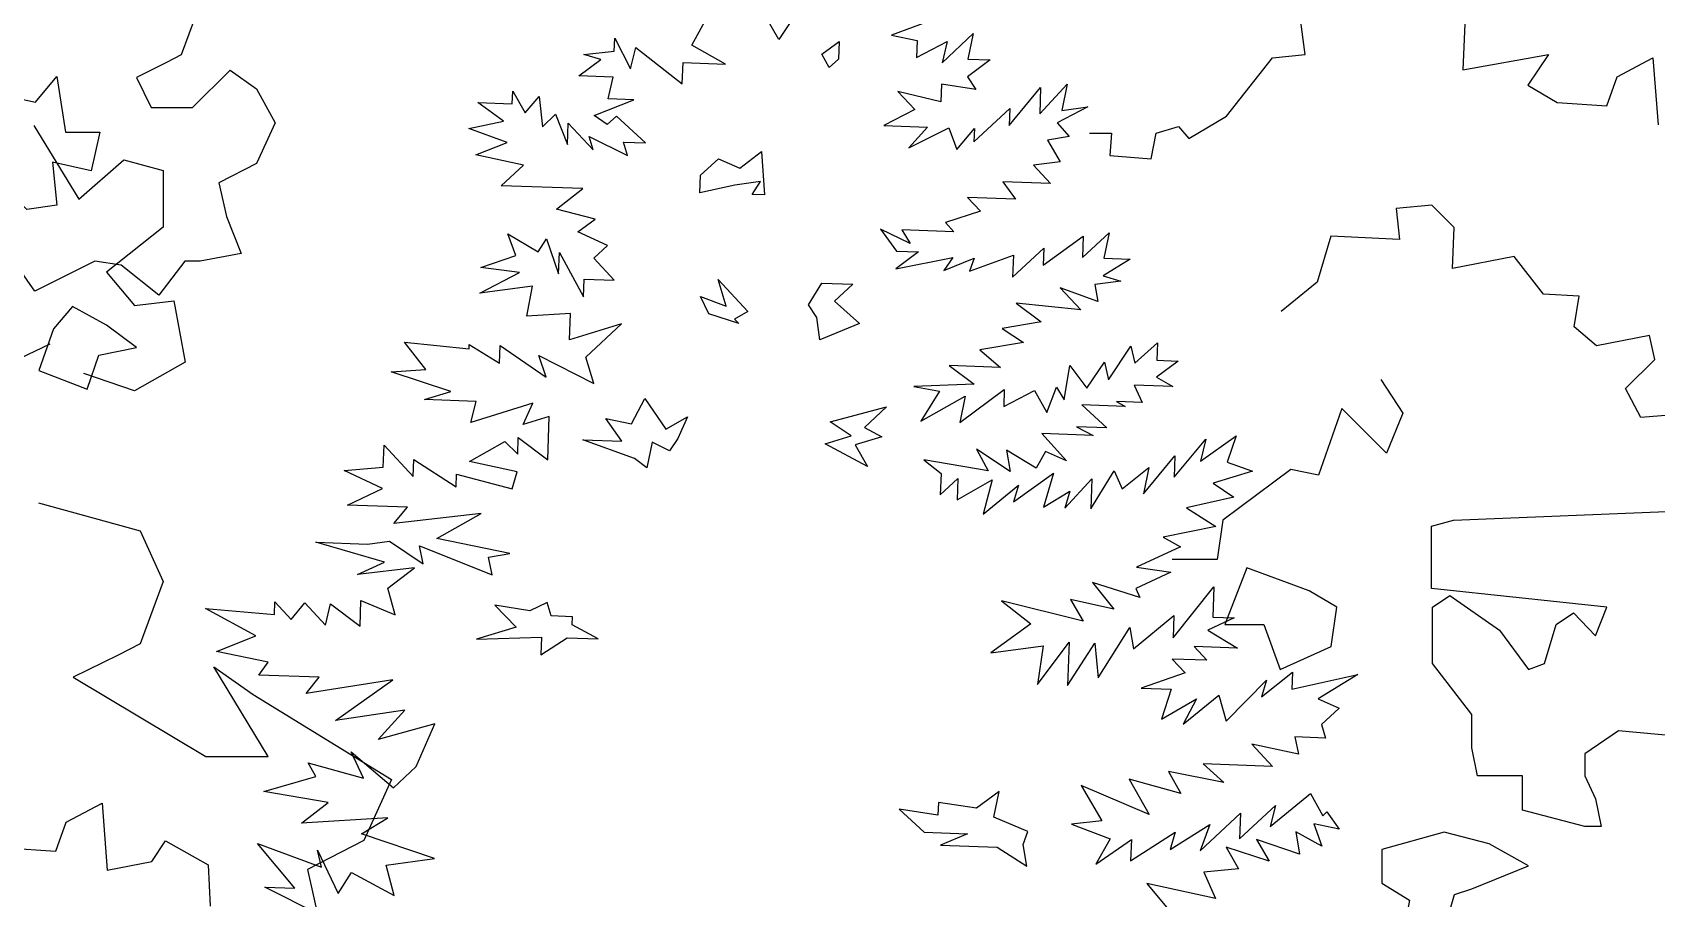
# Model space of a CAD drawing. Header units: inches. Extents: x 11.9 to 85.3, y 5.2 to 37.4.
# Drawn here: x 61.3179 to 61.7667, y 21.8111 to 22.0505 of the extents above; entities that cross this region are included whole.
import ezdxf

# ---------------------------------------------------------------- set-up
doc = ezdxf.new("R2010")
doc.units = ezdxf.units.IN
doc.header["$MEASUREMENT"] = 0
doc.layers.add('CAY', color=94, linetype='Continuous')
doc.layers.add('CAY-3', color=61, linetype='Continuous')

# ---------------------------------------------------------------- blocks, each defined once
blk = doc.blocks.new('A$C76451831')
at = {"layer": 'CAY'}
for p, q in [((5051.8, 851.87), (5042.37, 826.31)), ((5356.68, 832.37), (5368.29, 853.27)), ((5506.33, 848.45), (5479.7, 838.5)), ((5308.97, 828.6), (5309.25, 836.75)), ((5309.25, 836.75), (5319.01, 817.82)), ((5319.01, 817.82), (5322.19, 830.85)), ((5322.19, 830.85), (5350.86, 808.55)), ((5377.57, 820.76), (5356.68, 832.37)), ((5479.7, 838.5), (5495.44, 835.23)), ((5495.44, 835.23), (5495.08, 824.82)), ((5495.08, 824.82), (5514, 834.58)), ((5510.83, 821.55), (5530.03, 839.46)), ((5514, 834.58), (5510.83, 821.55)), ((5530.03, 839.46), (5526.76, 823.71)), ((5033.32, 821.59), (5014.85, 812.55)), ((5042.37, 826.31), (5033.32, 821.59)), ((5287.14, 813.49), (5300.63, 823.45)), ((5290.32, 826.53), (5308.97, 828.6)), ((5300.63, 823.45), (5290.32, 826.53)), ((5350.86, 808.55), (5351.32, 821.68)), ((5351.32, 821.68), (5377.57, 820.76)), ((5540.34, 823.24), (5526.38, 812.84)), ((5526.76, 823.71), (5540.34, 823.24)), ((5014.85, 812.55), (5023.89, 794.06)), ((5049.44, 794.06), (5072.63, 816.87)), ((5072.63, 816.87), (5088.75, 805.47)), ((5308.42, 812.75), (5287.14, 813.49)), ((5305.23, 799.26), (5308.42, 812.75)), ((5526.38, 812.84), (5531.55, 804.96)), ((5088.75, 805.47), (5100.15, 784.63)), ((5246.21, 796.33), (5246.48, 804.03)), ((5246.48, 804.03), (5254.17, 790.62)), ((5254.17, 790.62), (5262.68, 800.75)), ((5262.68, 800.75), (5264.75, 782.09)), ((5509.99, 797.55), (5483.48, 803.92)), ((5483.48, 803.92), (5493.96, 792.67)), ((5510.37, 808.42), (5509.99, 797.55)), ((5531.55, 804.96), (5510.37, 808.42)), ((5552.08, 782.93), (5571.47, 806.28)), ((5570.9, 789.98), (5587.86, 808.43)), ((5571.47, 806.28), (5570.9, 789.98)), ((5587.86, 808.43), (5584.57, 792.23)), ((5023.89, 794.06), (5049.44, 794.06)), ((5240.86, 785.64), (5224.94, 797.08)), ((5224.94, 797.08), (5246.21, 796.33)), ((5264.75, 782.09), (5272.73, 789.97)), ((5272.73, 789.97), (5280.23, 771.12)), ((5296.71, 789.13), (5321.07, 798.71)), ((5321.07, 798.71), (5305.23, 799.26)), ((5493.96, 792.67), (5475.04, 782.9)), ((5530.42, 772.81), (5552.44, 793.35)), ((5552.44, 793.35), (5552.08, 782.93)), ((5600.51, 794.39), (5581.59, 784.62)), ((5584.57, 792.23), (5600.51, 794.39)), ((4951.7, 782.9), (4979.41, 737.48)), ((5100.15, 784.63), (5088.75, 759.46)), ((5219.39, 780.95), (5240.86, 785.64)), ((5243.11, 772.42), (5219.39, 780.95)), ((5280.23, 771.12), (5280.68, 784.25)), ((5280.68, 784.25), (5295.97, 767.85)), ((5304.67, 783.41), (5296.71, 789.13)), ((5310.29, 788.66), (5304.67, 783.41)), ((5328.3, 772.16), (5310.29, 788.66)), ((5475.04, 782.9), (5501.74, 781.97)), ((5501.74, 781.97), (5490.42, 769.22)), ((5490.42, 769.22), (5514.87, 781.51)), ((5514.87, 781.51), (5519.84, 768.19)), ((5519.84, 768.19), (5530.71, 780.96)), ((5530.71, 780.96), (5530.42, 772.81)), ((5581.59, 784.62), (5589, 776.2)), ((5223.82, 764.93), (5243.11, 772.42)), ((5295.97, 767.85), (5293.54, 776.09)), ((5293.54, 776.09), (5317.15, 764.39)), ((5314.72, 772.64), (5328.3, 772.16)), ((5317.15, 764.39), (5314.72, 772.64)), ((5589, 776.2), (5575.78, 773.95)), ((5575.78, 773.95), (5583.47, 760.53)), ((4979.41, 737.48), (5007.12, 761.66)), ((5007.12, 761.66), (5031.3, 755.18)), ((5253.05, 758.47), (5223.82, 764.93)), ((5583.47, 760.53), (5567.08, 758.38)), ((5031.3, 755.18), (5031.3, 720.37)), ((5088.75, 759.46), (5065.56, 747.66)), ((5239.46, 745.8), (5253.05, 758.47)), ((5567.08, 758.38), (5577.56, 747.14)), ((5065.56, 747.66), (5070.27, 726.82)), ((5289.7, 744.04), (5239.46, 745.8)), ((5273.4, 731.46), (5289.7, 744.04)), ((5577.56, 747.14), (5548.14, 748.16)), ((5548.14, 748.16), (5555.93, 737.47)), ((5297.2, 725.19), (5273.4, 731.46)), ((5534.37, 730.06), (5512.83, 723.1)), ((5526.51, 738.49), (5534.37, 730.06)), ((5555.93, 737.47), (5526.51, 738.49)), ((5031.3, 720.37), (4996.51, 692.65)), ((5070.27, 726.82), (5079.31, 704.01)), ((5286.51, 717.41), (5297.2, 725.19)), ((5512.83, 723.1), (5518.07, 717.48)), ((4952.35, 680.81), (4931.52, 710.7)), ((5248.39, 702.87), (5243.42, 716.19)), ((5243.42, 716.19), (5262.06, 705.11)), ((5262.06, 705.11), (5267.32, 713.09)), ((5267.32, 713.09), (5274.73, 691.52)), ((5304.79, 709.06), (5286.51, 717.41)), ((5472.81, 719.06), (5482.76, 705.57)), ((5491.08, 710.26), (5472.81, 719.06)), ((5518.07, 717.48), (5485.93, 718.6)), ((5485.93, 718.6), (5491.08, 710.26)), ((5573.09, 696.97), (5597.73, 714.7)), ((5597.27, 701.57), (5613.66, 716.86)), ((5597.73, 714.7), (5597.27, 701.57)), ((5613.66, 716.86), (5610.39, 701.11)), ((5079.31, 704.01), (5054.16, 699.29)), ((5226.83, 695.46), (5248.39, 702.87)), ((5274.73, 691.52), (5275.19, 704.66)), ((5275.19, 704.66), (5290.09, 677.39)), ((5296.36, 701.2), (5304.79, 709.06)), ((5309.03, 687.61), (5296.36, 701.2)), ((5496.34, 705.09), (5482.38, 694.7)), ((5482.38, 694.7), (5517.52, 701.63)), ((5482.76, 705.57), (5496.34, 705.09)), ((5517.52, 701.63), (5511.8, 693.67)), ((5511.8, 693.67), (5530.64, 701.17)), ((5527.64, 693.12), (5554.72, 703.05)), ((5530.64, 701.17), (5527.64, 693.12)), ((5554.25, 689.47), (5573.45, 707.39)), ((5554.72, 703.05), (5554.25, 689.47)), ((5573.45, 707.39), (5573.09, 696.97)), ((5626.69, 700.54), (5610.01, 690.24)), ((5610.39, 701.11), (5626.69, 700.54)), ((4989.3, 699.29), (4952.35, 680.81)), ((5005.42, 696.93), (4989.3, 699.29)), ((4996.51, 692.65), (5013.61, 672.01)), ((5028.61, 678.45), (5005.42, 696.93)), ((5044.72, 699.29), (5028.61, 678.45)), ((5054.16, 699.29), (5044.72, 699.29)), ((5226.28, 679.62), (5250.74, 692.36)), ((5250.74, 692.36), (5226.83, 695.46)), ((5610.01, 690.24), (5620.78, 687.15)), ((5258.6, 683.93), (5226.28, 679.62)), ((5255.24, 665.46), (5258.6, 683.93)), ((5290.09, 677.39), (5290.47, 688.25)), ((5290.47, 688.25), (5309.03, 687.61)), ((5606.74, 674.49), (5583.48, 683.01)), ((5583.48, 683.01), (5596.14, 669.42)), ((5620.78, 687.15), (5604.85, 684.98)), ((5604.85, 684.98), (5606.74, 674.49)), ((5013.61, 672.01), (5037.78, 674.95)), ((5037.78, 674.95), (5044.86, 637.2)), ((5596.14, 669.42), (5556.41, 673.53)), ((5556.41, 673.53), (5571.87, 662.11)), ((5282.04, 667.24), (5255.24, 665.46)), ((5281.47, 650.94), (5282.04, 667.24)), ((5313.53, 660.7), (5281.47, 650.94)), ((5291.51, 640.16), (5313.53, 660.7)), ((5571.87, 662.11), (5547.71, 657.97)), ((5547.71, 657.97), (5561, 649.34)), ((4917.76, 627.72), (4961.78, 648.56)), ((5179.91, 649.5), (5219.64, 645.39)), ((5192.92, 632.73), (5179.91, 649.5)), ((5219.64, 645.39), (5219.74, 648.11)), ((5219.74, 648.11), (5238.37, 636.58)), ((5238.37, 636.58), (5238.75, 647.45)), ((5238.75, 647.45), (5267.07, 627.87)), ((5262.55, 641.18), (5296.39, 624.13)), ((5267.07, 627.87), (5262.55, 641.18)), ((5296.39, 624.13), (5291.51, 640.16)), ((5561, 649.34), (5534.11, 644.84)), ((5534.11, 644.84), (5546.87, 633.97)), ((5613.22, 626.21), (5627.08, 647.03)), ((5627.08, 647.03), (5629.44, 636.52)), ((5629.44, 636.52), (5643.47, 649.18)), ((5643.47, 649.18), (5643.09, 638.31)), ((5013.61, 619.51), (4982.36, 630.13)), ((5044.86, 637.2), (5013.61, 619.51)), ((5171.57, 631.21), (5192.92, 632.73)), ((5208.3, 619.04), (5171.57, 631.21)), ((5515.19, 635.07), (5530.65, 623.65)), ((5546.87, 633.97), (5515.19, 635.07)), ((5586.05, 614.01), (5589.51, 635.2)), ((5589.51, 635.2), (5599.9, 621.24)), ((5599.9, 621.24), (5610.88, 637.17)), ((5610.88, 637.17), (5613.22, 626.21)), ((5656.22, 637.86), (5642.73, 627.9)), ((5643.09, 638.31), (5656.22, 637.86)), ((5530.65, 623.65), (5493.44, 622.23)), ((5493.44, 622.23), (5509.21, 619.42)), ((5521.67, 599.94), (5549.11, 620.29)), ((5549.11, 620.29), (5548.75, 609.88)), ((5575.36, 606.23), (5581.34, 621.88)), ((5581.34, 621.88), (5586.05, 614.01)), ((5628.96, 622.94), (5634.03, 612.34)), ((5652.95, 622.1), (5628.96, 622.94)), ((5642.73, 627.9), (5652.95, 622.1)), ((5192.27, 614.16), (5208.3, 619.04)), ((5223.95, 613.06), (5192.27, 614.16)), ((5220.78, 600.02), (5223.95, 613.06)), ((5258.8, 611.84), (5220.78, 600.02)), ((5252.91, 598.9), (5258.8, 611.84)), ((5509.21, 619.42), (5497.68, 600.78)), ((5497.68, 600.78), (5524.95, 616.15)), ((5524.95, 616.15), (5521.67, 599.94)), ((5548.75, 609.88), (5567.67, 619.64)), ((5567.67, 619.64), (5575.36, 606.23)), ((5596.82, 610.92), (5612.19, 596.78)), ((5623.52, 609.98), (5596.82, 610.92)), ((5618.19, 612.89), (5623.52, 609.98)), ((5634.03, 612.34), (5618.19, 612.89)), ((5268.94, 603.78), (5252.91, 598.9)), ((5268.01, 577.07), (5268.94, 603.78)), ((5249.55, 580.43), (5249.91, 590.84)), ((5249.91, 590.84), (5268.01, 577.07)), ((5603.87, 592.08), (5572.18, 593.19)), ((5572.18, 593.19), (5587.46, 576.34)), ((5612.19, 596.78), (5593.63, 597.43)), ((5593.63, 597.43), (5603.87, 592.08)), ((5669.92, 576.18), (5691.77, 591.73)), ((5691.77, 591.73), (5686.22, 575.61)), ((5166.8, 572.44), (5167.27, 586.02)), ((5167.27, 586.02), (5185.18, 566.81)), ((5219.94, 576.02), (5241.67, 588.41)), ((5241.67, 588.41), (5249.55, 580.43)), ((5552.79, 569.84), (5531.98, 583.71)), ((5531.98, 583.71), (5539.21, 570.31)), ((5568.73, 572), (5550.53, 583.07)), ((5550.53, 583.07), (5552.79, 569.84)), ((5574.52, 582.23), (5568.73, 572)), ((5587.46, 576.34), (5574.52, 582.23)), ((5653.72, 566.32), (5673.11, 589.67)), ((5673.11, 589.67), (5669.92, 576.18)), ((5142.71, 570.56), (5166.8, 572.44)), ((5166.34, 559.31), (5142.71, 570.56)), ((5185.18, 566.81), (5185.54, 577.23)), ((5185.54, 577.23), (5211.69, 560.45)), ((5249.17, 569.56), (5219.94, 576.02)), ((5499.57, 577.14), (5510.15, 568.61)), ((5539.21, 570.31), (5499.57, 577.14)), ((5602.29, 546.81), (5616.7, 570.33)), ((5616.7, 570.33), (5621.75, 559.27)), ((5621.75, 559.27), (5638.07, 572.3)), ((5634.78, 556.1), (5654.18, 579.45)), ((5638.07, 572.3), (5634.78, 556.1)), ((5654.18, 579.45), (5653.72, 566.32)), ((5701.88, 570.07), (5677.61, 562.76)), ((5686.22, 575.61), (5701.88, 570.07)), ((5211.69, 560.45), (5211.96, 568.14)), ((5211.96, 568.14), (5246.09, 559.24)), ((5246.09, 559.24), (5249.17, 569.56)), ((5510.15, 568.61), (5509.69, 555.48)), ((5509.69, 555.48), (5520.47, 565.53)), ((5520.47, 565.53), (5520.01, 552.4)), ((5520.01, 552.4), (5541.74, 564.79)), ((5541.74, 564.79), (5536.02, 543.68)), ((5536.02, 543.68), (5557.94, 561.5)), ((5554.86, 551.18), (5579.49, 568.91)), ((5557.94, 561.5), (5554.86, 551.18)), ((5579.49, 568.91), (5573.32, 547.82)), ((5586.44, 547.36), (5602.93, 565.37)), ((5602.93, 565.37), (5602.29, 546.81)), ((5677.61, 562.76), (5690.45, 554.15)), ((5144.69, 549.18), (5166.34, 559.31)), ((5573.32, 547.82), (5589.52, 557.68)), ((5589.52, 557.68), (5586.44, 547.36)), ((5690.45, 554.15), (5661.22, 547.47)), ((5181.8, 547.89), (5144.69, 549.18)), ((5173.29, 537.76), (5181.8, 547.89)), ((5226.98, 544.04), (5173.29, 537.76)), ((5199.71, 528.68), (5226.98, 544.04)), ((5661.22, 547.47), (5679.4, 535.95)), ((5679.4, 535.95), (5646.99, 529.38)), ((5683.65, 539.8), (5680.11, 515.62)), ((5125.31, 526.29), (5156.99, 525.18)), ((5167.47, 513.94), (5125.31, 526.29)), ((5156.99, 525.18), (5170.65, 526.97)), ((5170.65, 526.97), (5191.46, 513.1)), ((5189.12, 524.06), (5233.82, 506.18)), ((5191.46, 513.1), (5189.12, 524.06)), ((5244.7, 519.4), (5199.71, 528.68)), ((5657.66, 523.56), (5630.49, 510.91)), ((5646.99, 529.38), (5657.66, 523.56)), ((5150.9, 506.35), (5167.47, 513.94)), ((5185.94, 510.57), (5150.9, 506.35)), ((5169.64, 497.99), (5185.94, 510.57)), ((5231.48, 517.14), (5244.7, 519.4)), ((5233.82, 506.18), (5231.48, 517.14)), ((5630.49, 510.91), (5651.68, 507.91)), ((5680.11, 515.62), (5652.4, 515.62)), ((5632.55, 492.25), (5603.42, 501.43)), ((5603.42, 501.43), (5616.44, 485.11)), ((5651.68, 507.91), (5630.03, 497.78)), ((5152.5, 474.56), (5153.06, 490.41)), ((5153.06, 490.41), (5174.04, 481.52)), ((5174.04, 481.52), (5169.64, 497.99)), ((5597.6, 477.61), (5547.29, 490.25)), ((5547.29, 490.25), (5565.37, 476.01)), ((5589.92, 491.02), (5597.6, 477.61)), ((5616.44, 485.11), (5589.92, 491.02)), ((5630.03, 497.78), (5632.55, 492.25)), ((5652.99, 467.51), (5678.1, 498.82)), ((5678.1, 498.82), (5677.45, 480.26)), ((5057.27, 485.6), (5099.74, 481.85)), ((5088.4, 468.64), (5057.27, 485.6)), ((5099.74, 481.85), (5100.01, 489.54)), ((5100.01, 489.54), (5110.05, 478.77)), ((5110.05, 478.77), (5118.57, 488.9)), ((5118.57, 488.9), (5131.23, 475.31)), ((5131.23, 475.31), (5134.41, 488.34)), ((5134.41, 488.34), (5152.5, 474.56)), ((5628.73, 460.65), (5653.46, 481.1)), ((5653.46, 481.1), (5652.99, 467.51)), ((5677.45, 480.26), (5690.58, 479.8)), ((5565.37, 476.01), (5540.74, 458.29)), ((5606.81, 442.83), (5626.47, 473.88)), ((5626.47, 473.88), (5628.73, 460.65)), ((5690.58, 479.8), (5674.45, 472.2)), ((5674.45, 472.2), (5692.64, 461.14)), ((5064.05, 459.07), (5088.4, 468.64)), ((5540.74, 458.29), (5573.06, 462.6)), ((5569.51, 438.7), (5589, 464.76)), ((5573.06, 462.6), (5569.51, 438.7)), ((5589, 464.76), (5588.07, 438.05)), ((5588.07, 438.05), (5604.84, 464.21)), ((5604.84, 464.21), (5606.81, 442.83)), ((5665.94, 462.08), (5673.8, 453.64)), ((5692.64, 461.14), (5665.94, 462.08)), ((5096, 452.51), (5064.05, 459.07)), ((5090.28, 444.55), (5096, 452.51)), ((5652.53, 454.38), (5660.39, 445.95)), ((5673.8, 453.64), (5652.53, 454.38)), ((5062.55, 449.63), (5086.72, 432.52)), ((5127.39, 443.26), (5090.28, 444.55)), ((5119.34, 433.11), (5127.39, 443.26)), ((5172.65, 441.67), (5119.34, 433.11)), ((5137.34, 416.61), (5172.65, 441.67)), ((5660.39, 445.95), (5633.33, 436.47)), ((5685.63, 416.05), (5710.54, 441.48)), ((5707.46, 431.16), (5726.57, 446.36)), ((5710.54, 441.48), (5707.46, 431.16)), ((5726.57, 446.36), (5726.2, 435.94)), ((5726.2, 435.94), (5766.85, 444.95)), ((5766.85, 444.95), (5742.31, 429.94)), ((5633.33, 436.47), (5651.88, 435.82)), ((5651.88, 435.82), (5645.8, 417.45)), ((5659.29, 414.25), (5681.21, 432.08)), ((5681.21, 432.08), (5685.63, 416.05)), ((5742.31, 429.94), (5755.24, 424.05)), ((5180.15, 422.83), (5137.34, 416.61)), ((5163.66, 404.81), (5180.15, 422.83)), ((5645.8, 417.45), (5667.53, 429.83)), ((5667.53, 429.83), (5659.29, 414.25)), ((5755.24, 424.05), (5744.47, 414)), ((5198.44, 414.48), (5163.66, 404.81)), ((5187.1, 388.13), (5198.44, 414.48)), ((5744.47, 414), (5746.9, 405.75)), ((5701.45, 401.9), (5714.12, 388.31)), ((5730.24, 395.91), (5701.45, 401.9)), ((5746.9, 405.75), (5727.89, 406.42)), ((5727.89, 406.42), (5730.24, 395.91)), ((5120.57, 390.45), (5154.68, 381.1)), ((5125.26, 382.13), (5120.57, 390.45)), ((5154.68, 381.1), (5147.08, 397.23)), ((5147.08, 397.23), (5173.04, 375.02)), ((5093.21, 372.82), (5125.26, 382.13)), ((5171.94, 380.31), (5154.84, 342.56)), ((5173.04, 375.02), (5187.1, 388.13)), ((5625.93, 380.51), (5638.32, 358.77)), ((5657.8, 371.69), (5625.93, 380.51)), ((5650.11, 385.11), (5657.8, 371.69)), ((5684.32, 378.47), (5650.11, 385.11)), ((5714.12, 388.31), (5671.57, 389.8)), ((5671.57, 389.8), (5684.32, 378.47)), ((5132.85, 366), (5093.21, 372.82)), ((5596.34, 376.56), (5609.18, 354.8)), ((5638.32, 358.77), (5596.34, 376.56)), ((5712.82, 351.18), (5737.55, 371.63)), ((5737.55, 371.63), (5745.22, 357.76)), ((5116.55, 353.42), (5132.85, 366)), ((5693.98, 343.68), (5715.99, 364.22)), ((5715.99, 364.22), (5712.82, 351.18)), ((5745.22, 357.76), (5747.58, 360.4)), ((5747.58, 360.4), (5755.36, 349.7)), ((5169.68, 356.55), (5116.55, 353.42)), ((5153.48, 346.69), (5169.68, 356.55)), ((5609.18, 354.8), (5590.52, 352.74)), ((5590.52, 352.74), (5614.23, 343.75)), ((5651.15, 337.02), (5675.71, 352.48)), ((5669.71, 336.37), (5694.53, 359.53)), ((5675.71, 352.48), (5669.71, 336.37)), ((5694.53, 359.53), (5693.98, 343.68)), ((5755.36, 349.7), (5739.62, 352.97)), ((5739.62, 352.97), (5744.58, 339.2)), ((5112.43, 313.22), (5089.38, 340.77)), ((5089.38, 340.77), (5128.75, 326.25)), ((5154.84, 342.56), (5120.06, 324.86)), ((5198.26, 331.53), (5153.48, 346.69)), ((5614.23, 343.75), (5605.53, 328.18)), ((5605.53, 328.18), (5627.35, 343.29)), ((5626.89, 330.16), (5654.25, 347.79)), ((5627.35, 343.29), (5626.89, 330.16)), ((5654.25, 347.79), (5651.15, 337.02)), ((5730.81, 334.24), (5704.39, 343.32)), ((5704.39, 343.32), (5712.08, 329.9)), ((5744.58, 339.2), (5728.57, 347.91)), ((5728.57, 347.91), (5730.81, 334.24)), ((5126.39, 336.76), (5139.05, 310.02)), ((5128.75, 326.25), (5126.39, 336.76)), ((5168.67, 327.57), (5198.26, 331.53)), ((5712.08, 329.9), (5685.64, 338.53)), ((5685.64, 338.53), (5693.33, 325.12)), ((5120.06, 324.86), (5127.13, 293.6)), ((5139.05, 310.02), (5147.21, 322.88)), ((5147.21, 322.88), (5173.45, 308.82)), ((5173.45, 308.82), (5168.67, 327.57)), ((5693.33, 325.12), (5671.96, 323.14)), ((5671.96, 323.14), (5679.1, 307.03)), ((5093.87, 313.86), (5112.43, 313.22)), ((5127.72, 296.82), (5093.87, 313.86)), ((5636.83, 316.21), (5655.1, 294.27)), ((5679.1, 307.03), (5636.83, 316.21))]:
    blk.add_line(p, q, dxfattribs=at)
for points in [[(5402.59, 849.35), (5411.02, 857.22), (5408.57, 865.01), (5413.82, 859.39), (5427.23, 867.08), (5418.88, 848.78), (5410.28, 835.94)], [(4915.73, 781.35), (4928.92, 802.48), (4952.68, 797.2), (4965.87, 813.04), (4971.15, 778.71), (4992.27, 778.71), (4986.99, 754.95), (4963.23, 760.23), (4965.87, 733.83), (4947.4, 731.19), (4942.12, 736.47), (4942.12, 760.23), (4915.73, 760.23), (4899.89, 776.07)], [(5401.49, 740.14), (5393.8, 740.41), (5399.06, 748.38), (5383.13, 746.22), (5361.67, 741.53), (5362.05, 752.4), (5373.27, 762.43), (5386.21, 756.54), (5399.71, 766.95)], [(5385.59, 660.91), (5367.22, 666.99), (5362.15, 677.59), (5377.8, 671.61), (5372.94, 688.09), (5391.29, 668.41), (5382.97, 663.72)], [(5433.75, 664.66), (5428.59, 672.55), (5436.76, 685.87), (5455.77, 685.2), (5444.52, 674.72), (5459.91, 661.03), (5435.54, 651)], [(4975.54, 671.37), (4963.75, 657.61), (4954.71, 632.05), (4984.58, 620.64), (4991.66, 641.49), (5014.85, 646.2), (4996.37, 659.97)], [(5321.51, 577.92), (5289.74, 589.45), (5313.73, 588.62), (5303.79, 602.56), (5319.54, 599.29), (5327.79, 614.87), (5340.72, 595.83), (5354.13, 603.52), (5348.22, 590.13), (5342.97, 582.61), (5332.29, 587.97), (5329.02, 572.21)], [(5441.93, 600.46), (5476.69, 609.67), (5463.11, 597), (5473.78, 591.19), (5457.3, 586.32), (5464.99, 572.91), (5438.74, 586.97), (5454.77, 591.85)], [(5270.09, 480.89), (5267.66, 489.13), (5257.06, 484.06), (5235.43, 487.54), (5248.55, 473.93), (5224.28, 466.62), (5264.2, 467.94), (5263.82, 457.08), (5280.04, 467.39), (5299.05, 466.73), (5283.04, 475.45), (5283.22, 480.43)], [(5560.63, 340.18), (5563.63, 348.23), (5542.64, 357.13), (5545.91, 372.88), (5531.95, 362.49), (5508.51, 366.03), (5508.25, 358.33), (5484.35, 361.88), (5499.72, 347.75), (5526.42, 346.81), (5509.86, 339.69), (5544.71, 338.47), (5562.89, 326.95)]]:
    blk.add_lwpolyline(points, close=True, dxfattribs=at)
blk.add_lwpolyline([(5441.39, 818.53), (5436.7, 826.86), (5447.39, 834.64), (5447.01, 823.78), (5441.39, 818.53)], dxfattribs=at)
at = {"layer": 'CAY-3'}
for p, q in [((5780.93, 626.51), (5794.49, 605.87)), ((5756.87, 608.7), (5742.61, 567.53)), ((5766.78, 598.79), (5756.87, 608.7)), ((5794.49, 605.87), (5784.47, 581.1)), ((5784.47, 581.1), (5766.78, 598.79)), ((5725.51, 571.07), (5683.65, 539.8)), ((5742.61, 567.53), (5725.51, 571.07)), ((4954.64, 550.49), (5017.14, 533.39)), ((5825.74, 539.8), (5961.93, 545.34)), ((5017.14, 533.39), (5031.3, 502.12)), ((5812.18, 536.27), (5825.74, 539.8)), ((5812.18, 497.92), (5812.18, 536.27)), ((5031.3, 502.12), (5017.14, 463.78)), ((5920.07, 486.36), (5812.18, 497.92)), ((5812.76, 486.36), (5823.37, 493.44)), ((5823.37, 493.44), (5854.03, 472.2)), ((5812.76, 451.56), (5812.76, 486.36)), ((5888.82, 475.74), (5899.43, 482.82)), ((5899.43, 482.82), (5912.99, 468.66)), ((5912.99, 468.66), (5920.07, 486.36)), ((5854.03, 472.2), (5871.72, 448.02)), ((5881.74, 451.56), (5888.82, 475.74)), ((5017.14, 463.78), (5003.58, 456.71)), ((5003.58, 456.71), (4975.87, 443.14)), ((5836.93, 420.29), (5812.76, 451.56)), ((5871.72, 448.02), (5881.74, 451.56)), ((4975.87, 443.14), (5057.56, 394.47)), ((5095.88, 394.47), (5062.55, 449.63)), ((5086.72, 432.52), (5171.94, 380.31)), ((5836.93, 399.65), (5836.93, 420.29)), ((5927.14, 410.26), (5906.51, 396.11)), ((5964.88, 406.73), (5927.14, 410.26)), ((5057.56, 394.47), (5095.88, 394.47)), ((5840.47, 382.54), (5836.93, 399.65)), ((5906.51, 396.11), (5906.51, 382.54)), ((5868.18, 382.54), (5840.47, 382.54)), ((5868.18, 361.31), (5868.18, 382.54)), ((5906.51, 382.54), (5912.99, 368.38)), ((5906.51, 351.28), (5868.18, 361.31)), ((5912.99, 368.38), (5916.53, 351.28)), ((5916.53, 351.28), (5906.51, 351.28))]:
    blk.add_line(p, q, dxfattribs=at)
for points in [[(5601.46, 778.11), (5615.17, 778.11), (5614.12, 764.39), (5639.43, 762.29), (5642.59, 778.11), (5656.3, 782.32), (5662.63, 774.94), (5685.84, 788.65), (5714.31, 824.51), (5734.35, 826.62), (5731.19, 849.82)], [(5833.49, 864.59), (5831.38, 817.13), (5884.12, 826.62), (5871.46, 807.64), (5889.39, 797.09), (5919.98, 794.98), (5926.3, 812.91), (5948.45, 824.51), (5951.62, 783.38)], [(5966.38, 605.14), (5941.07, 603.03), (5931.58, 620.96), (5949.51, 638.89), (5946.34, 653.65), (5913.65, 647.32), (5899.94, 658.93), (5903.1, 677.91), (5880.95, 678.97), (5863.02, 702.17), (5825.05, 694.79), (5826.11, 720.1), (5812.4, 733.81), (5790.25, 731.7), (5792.36, 712.72), (5750.17, 714.82), (5741.73, 686.35), (5719.59, 668.42)], [(4934.65, 338.15), (4965.24, 336.04), (4971.56, 353.97), (4993.71, 365.57), (4996.88, 324.44), (5024.3, 329.71), (5032.74, 342.37), (5059.1, 327.61), (5060.16, 302.29)]]:
    blk.add_lwpolyline(points, dxfattribs=at)
for points in [[(5736.7, 496.38), (5698.37, 510.54), (5684.81, 475.74), (5708.98, 475.74), (5719.01, 448.02), (5750.26, 462.17), (5753.8, 486.36)], [(5847.55, 340.66), (5819.83, 347.74), (5781.51, 337.12), (5781.51, 316.48), (5798.61, 305.86), (5792.12, 271.65), (5816.3, 274.6), (5826.32, 309.4), (5836.93, 312.94), (5871.72, 327.09)]]:
    blk.add_lwpolyline(points, close=True, dxfattribs=at)

msp = doc.modelspace()

# ---------------------------------------------------------------- block references
at = {"layer": 'CAY', "xscale": 0.0004489089019145984, "yscale": 0.0004489089019145984, "zscale": 0.0004489089019145984}
msp.add_blockref('A$C76451831', (59.0954, 21.67334), dxfattribs=at)

doc.saveas('drawing.dxf')
